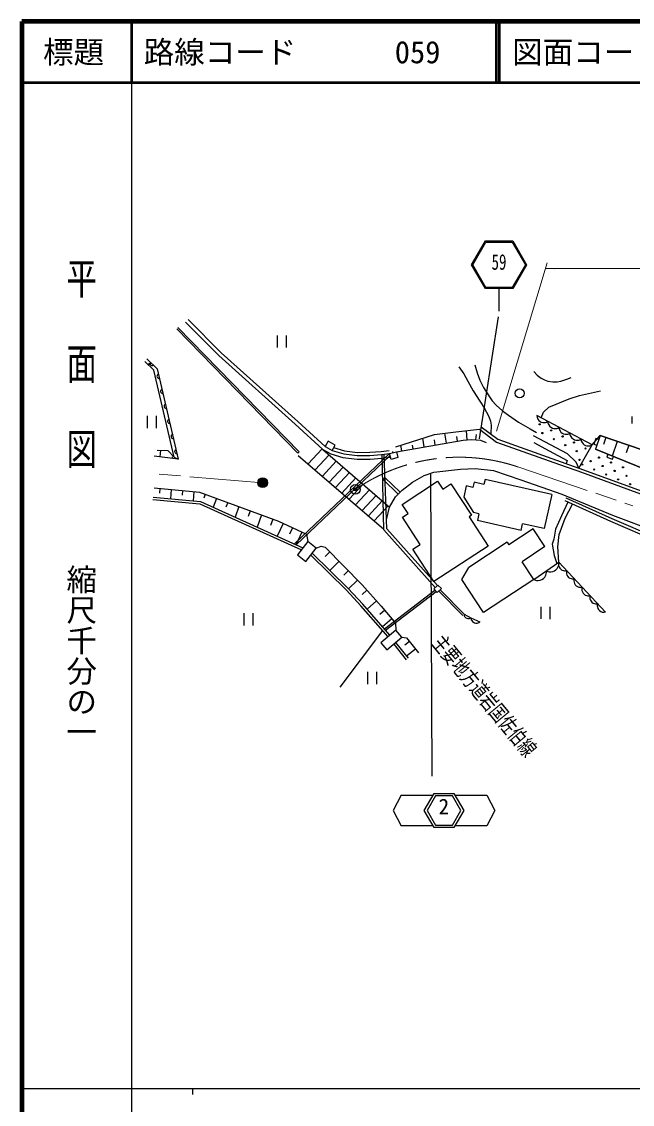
# Model space of a CAD drawing. Units: millimetres, scale not verified. Extents: x 40000 to 680000, y 20000 to 380000.
# Drawn here: x 40000 to 140068, y 202409 to 380000 of the extents above; entities that cross this region are included whole.
import ezdxf
from ezdxf.enums import TextEntityAlignment as Align

# ---------------------------------------------------------------- set-up
doc = ezdxf.new("R2010")
doc.units = ezdxf.units.MM
doc.header["$LTSCALE"] = 1000
doc.header["$PDMODE"] = 32
doc.header["$PDSIZE"] = 500
doc.linetypes.add('CHAIN', pattern=[18.5, 12, -1.5, 3.5, -1.5])
for name, color, linetype, lineweight in [('M-BGD', 7, 'Continuous', 25), ('M-BMK', 2, 'CHAIN', 13), ('M-BMK-SRVR', 3, 'Continuous', 25), ('M-STR-HTXT', 7, 'Continuous', 13), ('M-STR-STRC', 7, 'Continuous', 25), ('M-TTL', 2, 'Continuous', 140), ('M-TTL-BAND', 7, 'Continuous', 25), ('M-TTL-LINE', 7, 'Continuous', 50)]:
    doc.layers.add(name, color=color, linetype=linetype, lineweight=lineweight)
doc.layers.add('M-OTRS', color=6, linetype='Continuous')
doc.layers.add('M-TTL-TXT', color=7, linetype='Continuous')
doc.styles.add('@ＭＳ ゴシック', font='')
doc.styles.add('ＭＳ ゴシック', font='')
doc.styles.get('@ＭＳ ゴシック').set_extended_font_data('@MS Gothic')
doc.styles.get('ＭＳ ゴシック').set_extended_font_data('MS Gothic')

msp = doc.modelspace()

# ---------------------------------------------------------------- linework, layer by layer
at = {"layer": 'M-BGD'}
for p, q in [((66860, 330721), (72283, 325242)), ((67287, 331143), (72697, 325676)), ((65402, 329597), (85235, 309211)), ((65617, 329806), (85450, 309420)), ((81854, 328532), (81854, 326531)), ((83374, 326531), (83374, 328532)), ((72283, 325242), (84834, 313956)), ((72697, 325676), (85237, 314400)), ((61639, 322846), (60174, 324277)), ((60515, 324720), (62184, 323050)), ((61062, 324054), (61042, 323974)), ((61042, 323974), (61042, 323875)), ((61042, 323875), (61062, 323796)), ((61102, 324133), (61062, 324054)), ((61062, 323796), (61102, 323717)), ((61102, 323717), (61181, 323638)), ((61181, 323638), (61260, 323598)), ((61260, 323598), (61339, 323578)), ((61339, 323578), (61438, 323578)), ((61438, 323578), (61518, 323598)), ((61518, 323598), (61597, 323638)), ((65010, 308569), (61639, 322846)), ((62182, 321893), (62174, 321805)), ((62174, 321805), (62200, 321696)), ((62207, 321971), (62182, 321893)), ((62184, 323050), (65658, 308262)), ((62200, 321696), (62246, 321621)), ((62259, 322055), (62207, 321971)), ((62246, 321621), (62303, 321562)), ((62318, 322112), (62259, 322055)), ((62303, 321562), (62388, 321510)), ((62393, 322159), (62318, 322112)), ((62388, 321510), (62465, 321485)), ((62465, 321485), (62554, 321477)), ((62972, 319694), (62897, 319648)), ((62761, 319429), (62753, 319341)), ((62753, 319341), (62779, 319232)), ((62786, 319507), (62761, 319429)), ((62779, 319232), (62825, 319156)), ((62838, 319591), (62786, 319507)), ((62825, 319156), (62882, 319098)), ((62897, 319648), (62838, 319591)), ((62882, 319098), (62967, 319045)), ((62967, 319045), (63044, 319021)), ((63044, 319021), (63132, 319013)), ((126376, 316779), (129715, 318141)), ((129715, 318141), (131419, 318686)), ((131419, 318686), (134860, 319469)), ((63340, 316964), (63332, 316876)), ((63332, 316876), (63358, 316767)), ((63365, 317042), (63340, 316964)), ((63358, 316767), (63404, 316691)), ((63417, 317126), (63365, 317042)), ((63404, 316691), (63461, 316633)), ((63476, 317183), (63417, 317126)), ((63461, 316633), (63545, 316581)), ((63551, 317229), (63476, 317183)), ((63545, 316581), (63623, 316556)), ((63623, 316556), (63711, 316548)), ((125524, 315961), (126376, 316779)), ((60590, 315320), (60590, 313320)), ((62110, 313320), (62110, 315320)), ((63919, 314499), (63911, 314411)), ((63911, 314411), (63937, 314302)), ((63944, 314577), (63919, 314499)), ((63996, 314661), (63944, 314577)), ((64055, 314718), (63996, 314661)), ((64130, 314765), (64055, 314718)), ((85237, 314400), (89726, 310299)), ((124445, 315382), (124458, 315149)), ((133482, 310609), (124445, 315382)), ((124458, 315149), (124508, 314987)), ((124508, 314987), (124593, 314806)), ((124593, 314806), (124750, 314588)), ((124750, 314588), (124943, 314441)), ((124943, 314441), (125155, 314328)), ((125122, 315025), (125524, 315961)), ((126014, 314327), (126214, 314448)), ((126214, 314448), (126227, 314203)), ((140003, 315261), (140003, 314061)), ((63937, 314302), (63983, 314227)), ((63983, 314227), (64040, 314168)), ((64040, 314168), (64124, 314116)), ((64124, 314116), (64202, 314091)), ((64202, 314091), (64290, 314083)), ((84834, 313956), (89375, 309807)), ((107626, 312280), (111154, 312705)), ((111154, 312705), (115007, 313156)), ((113023, 311401), (112872, 312906)), ((115007, 313156), (117814, 311050)), ((115307, 313557), (118053, 311496)), ((125155, 314328), (125386, 314252)), ((125386, 314252), (125655, 314246)), ((125655, 314246), (125852, 314277)), ((125852, 314277), (126014, 314327)), ((126227, 314203), (126280, 314033)), ((126280, 314033), (126370, 313843)), ((126370, 313843), (126534, 313614)), ((126534, 313614), (126737, 313459)), ((126737, 313459), (126960, 313341)), ((126960, 313341), (127202, 313261)), ((127202, 313261), (127484, 313255)), ((127484, 313255), (127691, 313288)), ((127691, 313288), (127862, 313340)), ((127862, 313340), (128071, 313467)), ((128071, 313467), (128084, 313234)), ((128084, 313234), (128134, 313072)), ((128134, 313072), (128219, 312891)), ((128219, 312891), (128376, 312673)), ((128376, 312673), (128569, 312525)), ((64498, 312035), (64490, 311946)), ((64490, 311946), (64516, 311837)), ((64523, 312112), (64498, 312035)), ((64516, 311837), (64562, 311762)), ((64575, 312197), (64523, 312112)), ((64562, 311762), (64619, 311703)), ((64634, 312253), (64575, 312197)), ((64619, 311703), (64703, 311651)), ((64709, 312300), (64634, 312253)), ((64703, 311651), (64781, 311626)), ((64781, 311626), (64869, 311618)), ((90201, 311172), (89726, 310299)), ((91352, 310545), (90201, 311172)), ((101293, 310241), (107626, 312280)), ((101399, 309457), (112336, 311332)), ((105956, 310239), (105712, 311663)), ((107779, 310551), (107634, 311394)), ((109602, 310864), (109324, 312484)), ((111425, 311176), (111293, 311941)), ((112336, 311332), (113709, 311470)), ((113709, 311470), (115186, 311366)), ((114447, 311418), (114506, 312261)), ((115186, 311366), (116113, 310989)), ((117814, 311050), (129046, 307056)), ((118053, 311496), (131311, 306782)), ((129472, 309093), (123861, 312061)), ((123954, 310979), (126468, 309590)), ((128569, 312525), (128781, 312413)), ((128781, 312413), (129012, 312336)), ((129012, 312336), (129281, 312330)), ((129281, 312330), (129478, 312362)), ((129478, 312362), (129640, 312412)), ((129640, 312412), (129840, 312533)), ((129840, 312533), (129853, 312288)), ((129853, 312288), (129906, 312118)), ((129906, 312118), (129995, 311928)), ((129995, 311928), (130159, 311699)), ((130159, 311699), (130363, 311544)), ((130363, 311544), (130586, 311426)), ((130586, 311426), (130828, 311345)), ((130828, 311345), (131110, 311339)), ((131110, 311339), (131317, 311372)), ((131317, 311372), (131488, 311425)), ((131488, 311425), (131697, 311552)), ((131697, 311552), (131710, 311319)), ((131710, 311319), (131760, 311156)), ((131760, 311156), (131845, 310976)), ((131845, 310976), (132001, 310757)), ((133482, 310609), (134783, 312103)), ((134094, 311624), (133776, 310676)), ((134783, 312103), (134036, 309879)), ((134569, 311465), (134094, 311624)), ((134783, 312103), (147914, 307636)), ((147914, 307636), (134783, 312103)), ((135721, 311784), (135333, 310645)), ((137596, 311146), (136783, 308755)), ((62176, 309738), (63948, 309656)), ((62678, 308592), (62802, 309709)), ((63948, 309656), (65010, 308569)), ((65077, 309570), (65069, 309482)), ((65069, 309482), (65095, 309373)), ((65102, 309648), (65077, 309570)), ((65095, 309373), (65141, 309297)), ((65154, 309732), (65102, 309648)), ((65141, 309297), (65198, 309239)), ((65213, 309789), (65154, 309732)), ((65198, 309239), (65282, 309187)), ((65288, 309835), (65213, 309789)), ((65282, 309187), (65360, 309162)), ((65360, 309162), (65448, 309154)), ((100283, 309169), (84690, 294339)), ((85450, 309420), (85235, 309211)), ((86966, 307447), (89251, 309920)), ((89375, 309807), (90648, 309115)), ((89375, 309807), (100298, 300376)), ((89726, 310299), (90878, 309673)), ((90648, 309115), (92652, 308532)), ((90878, 309673), (91352, 310545)), ((90878, 309673), (92774, 309121)), ((91123, 310123), (92877, 309612)), ((92774, 309121), (94994, 308835)), ((92877, 309612), (95023, 309336)), ((95023, 309336), (97037, 309357)), ((97037, 309357), (98921, 309508)), ((97059, 308857), (98971, 309010)), ((98921, 309508), (100223, 309666)), ((98971, 309010), (100283, 309169)), ((99336, 296629), (99079, 309024)), ((99830, 296827), (99404, 309063)), ((100283, 309169), (101399, 309457)), ((100534, 308195), (100283, 309169)), ((100841, 309313), (100795, 309489)), ((101399, 309457), (101650, 308483)), ((102310, 309614), (102155, 310518)), ((104133, 309926), (104033, 310508)), ((126468, 309590), (129386, 308025)), ((130850, 307743), (129472, 309093)), ((131311, 306782), (133482, 310609)), ((132001, 310757), (132195, 310610)), ((132195, 310610), (132407, 310498)), ((132407, 310498), (132638, 310421)), ((132638, 310421), (132906, 310415)), ((132906, 310415), (133104, 310446)), ((133104, 310446), (133266, 310496)), ((133266, 310496), (133466, 310617)), ((133776, 310676), (134250, 310517)), ((134036, 309879), (143978, 305813)), ((143978, 305813), (134036, 309879)), ((136059, 309052), (135870, 308589)), ((139472, 310508), (139046, 309256)), ((65658, 308262), (61685, 308702)), ((64665, 308372), (64692, 308619)), ((65010, 308569), (65658, 308262)), ((100371, 308828), (84993, 294202)), ((85329, 308861), (99331, 296770)), ((88101, 306467), (90383, 308937)), ((89278, 305451), (91560, 307921)), ((92652, 308532), (94958, 308235)), ((94958, 308235), (97086, 308257)), ((94994, 308835), (97059, 308857)), ((97086, 308257), (99031, 308413)), ((99031, 308413), (100434, 308583)), ((101650, 308483), (100534, 308195)), ((129386, 308025), (129214, 307527)), ((131311, 306782), (130850, 307743)), ((135870, 308589), (136795, 308210)), ((136795, 308210), (136985, 308673)), ((90416, 304468), (92698, 306938)), ((91427, 303595), (93709, 306065)), ((104025, 304470), (105931, 305531)), ((105931, 305531), (107551, 306121)), ((107551, 306121), (111927, 306619)), ((111927, 306619), (114332, 306706)), ((114332, 306706), (117343, 306359)), ((117343, 306359), (121798, 304863)), ((129046, 307056), (131141, 306312)), ((131141, 306312), (150288, 299261)), ((131311, 306782), (150428, 299742)), ((92483, 302684), (94765, 305154)), ((93681, 301649), (95963, 304119)), ((99538, 305225), (99228, 304910)), ((99228, 304910), (101688, 302489)), ((99538, 305225), (101998, 302805)), ((102335, 303149), (104025, 304470)), ((102353, 300822), (108151, 304610)), ((108151, 304610), (108992, 303323)), ((108992, 303323), (110347, 304208)), ((110347, 304208), (113721, 299044)), ((112846, 303847), (112434, 302014)), ((113938, 303601), (112846, 303847)), ((114132, 304465), (113938, 303601)), ((115751, 304101), (114132, 304465)), ((115928, 304888), (115751, 304101)), ((126888, 302424), (115928, 304888)), ((121798, 304863), (128518, 302472)), ((61552, 301993), (69284, 301308)), ((61719, 303510), (69155, 302833)), ((62648, 303426), (62579, 302667)), ((64507, 303256), (64369, 301743)), ((66366, 303087), (66297, 302333)), ((68225, 302918), (68088, 301414)), ((69155, 302833), (82064, 298061)), ((70077, 302492), (69832, 301831)), ((94721, 300751), (97003, 303221)), ((95814, 299807), (98096, 302277)), ((100298, 300376), (101273, 302066)), ((101273, 302066), (102335, 303149)), ((112434, 302014), (114035, 299482)), ((126888, 302424), (125635, 296849)), ((128518, 302472), (136800, 299037)), ((61517, 301594), (69181, 300915)), ((69181, 300915), (85841, 293380)), ((69284, 301308), (86096, 293704)), ((71921, 301811), (71384, 300358)), ((73765, 301129), (73472, 300337)), ((75609, 300447), (74976, 298733)), ((96811, 298946), (99093, 301416)), ((97785, 298106), (100067, 300576)), ((99779, 298300), (100298, 300376)), ((103344, 299305), (102353, 300822)), ((129526, 301194), (128474, 298955)), ((128989, 301436), (136493, 298049)), ((129070, 298572), (130275, 300856)), ((129195, 301892), (136695, 298506)), ((77453, 299765), (77112, 298843)), ((79297, 299083), (78567, 297109)), ((81142, 298401), (80752, 297349)), ((102417, 298699), (103344, 299305)), ((105325, 294248), (102417, 298699)), ((113721, 299044), (113315, 298778)), ((113315, 298778), (116450, 293980)), ((114926, 299281), (114035, 299482)), ((114921, 299257), (114673, 298154)), ((128474, 298955), (127494, 296741)), ((128090, 295889), (129070, 298572)), ((136695, 298506), (147364, 293874)), ((136800, 299037), (145408, 295797)), ((82836, 297706), (81875, 295613)), ((82064, 298061), (86697, 295934)), ((84381, 296997), (83902, 295955)), ((99336, 296629), (107779, 287170)), ((99830, 296827), (108141, 287516)), ((121840, 296543), (114673, 298154)), ((123817, 296813), (119815, 294175)), ((121840, 296543), (122089, 297646)), ((125635, 296849), (122089, 297646)), ((125748, 293884), (123817, 296813)), ((127494, 296741), (127196, 295122)), ((136493, 298049), (147179, 293410)), ((85925, 296288), (84972, 294212)), ((86697, 295934), (86898, 294720)), ((127196, 295122), (126940, 294313)), ((127834, 293844), (128090, 295889)), ((86898, 294720), (85176, 292537)), ((86552, 291452), (88274, 293634)), ((88274, 293634), (86898, 294720)), ((88274, 293634), (89096, 293971)), ((89096, 293971), (89750, 293807)), ((90505, 293031), (89728, 292274)), ((89750, 293807), (95792, 287596)), ((104110, 293454), (105325, 294248)), ((107561, 288172), (104110, 293454)), ((116450, 293980), (107561, 288172)), ((119534, 294601), (113257, 290462)), ((119534, 294601), (119815, 294175)), ((125748, 293884), (122001, 291413)), ((126940, 294313), (127238, 292439)), ((128032, 291343), (127834, 293844)), ((85176, 292537), (86552, 291452)), ((87380, 292501), (93228, 286748)), ((87629, 292817), (93516, 287026)), ((92016, 291478), (90495, 289998)), ((123917, 288507), (122001, 291413)), ((123917, 288507), (128032, 291343)), ((127238, 292439), (127688, 291106)), ((128032, 291343), (127971, 291130)), ((128032, 291343), (135698, 283165)), ((128053, 291054), (128035, 291345)), ((93526, 289925), (92783, 289202)), ((112106, 288497), (113257, 290462)), ((125956, 289427), (125994, 289635)), ((125994, 289635), (125976, 289926)), ((125976, 289926), (126241, 289805)), ((126241, 289805), (126450, 289767)), ((126450, 289767), (126700, 289757)), ((126700, 289757), (127032, 289804)), ((127032, 289804), (127307, 289933)), ((127307, 289933), (127554, 290103)), ((127554, 290103), (127773, 290315)), ((127773, 290315), (127935, 290608)), ((127935, 290608), (128015, 290845)), ((127971, 291130), (127966, 290969)), ((127966, 290969), (127987, 290780)), ((127987, 290780), (128060, 290536)), ((128015, 290845), (128053, 291054)), ((128060, 290536), (128188, 290343)), ((128188, 290343), (128344, 290177)), ((128344, 290177), (128528, 290037)), ((128528, 290037), (128767, 289948)), ((128767, 289948), (128954, 289915)), ((128954, 289915), (129115, 289910)), ((129115, 289910), (129332, 289957)), ((129274, 289755), (129269, 289602)), ((129269, 289602), (129289, 289423)), ((129332, 289957), (129274, 289755)), ((95037, 288372), (93581, 286956)), ((115681, 283076), (112106, 288497)), ((123917, 288507), (115681, 283076)), ((123917, 288507), (124182, 288387)), ((124182, 288387), (124391, 288348)), ((124391, 288348), (124641, 288338)), ((124641, 288338), (124973, 288385)), ((124973, 288385), (125248, 288514)), ((125248, 288514), (125496, 288684)), ((125496, 288684), (125714, 288896)), ((125714, 288896), (125876, 289189)), ((125876, 289189), (125956, 289427)), ((129289, 289423), (129358, 289192)), ((129358, 289192), (129479, 289009)), ((129479, 289009), (129627, 288852)), ((129627, 288852), (129801, 288719)), ((129801, 288719), (130028, 288635)), ((130028, 288635), (130205, 288604)), ((130205, 288604), (130358, 288599)), ((130358, 288599), (130563, 288643)), ((130502, 288430), (130497, 288269)), ((130497, 288269), (130518, 288080)), ((130563, 288643), (130502, 288430)), ((130518, 288080), (130590, 287836)), ((130590, 287836), (130719, 287643)), ((93228, 286748), (95603, 284169)), ((93516, 287026), (95901, 284436)), ((95792, 287596), (98901, 284146)), ((96569, 286733), (95809, 286048)), ((99434, 280395), (107699, 286775)), ((99632, 280169), (107907, 286557)), ((107540, 286942), (108218, 287589)), ((108098, 286357), (107540, 286942)), ((108776, 287004), (108098, 286357)), ((108218, 287589), (108776, 287004)), ((108346, 286594), (112271, 282584)), ((108576, 286813), (112488, 282816)), ((130719, 287643), (130875, 287477)), ((130875, 287477), (131058, 287337)), ((131058, 287337), (131297, 287248)), ((131297, 287248), (131485, 287215)), ((131485, 287215), (131646, 287210)), ((131646, 287210), (131862, 287257)), ((131802, 287044), (131796, 286882)), ((131796, 286882), (131817, 286693)), ((131862, 287257), (131802, 287044)), ((131817, 286693), (131890, 286449)), ((131890, 286449), (132018, 286257)), ((132018, 286257), (132174, 286090)), ((132174, 286090), (132358, 285950)), ((132358, 285950), (132597, 285862)), ((100043, 279091), (95603, 284169)), ((100349, 279348), (95901, 284436)), ((98124, 285008), (96601, 283636)), ((98901, 284146), (101276, 281346)), ((132597, 285862), (132784, 285829)), ((132784, 285829), (132945, 285823)), ((132945, 285823), (133162, 285870)), ((133104, 285668), (133099, 285516)), ((133099, 285516), (133119, 285337)), ((133162, 285870), (133104, 285668)), ((133119, 285337), (133188, 285105)), ((133188, 285105), (133309, 284923)), ((133309, 284923), (133457, 284765)), ((133457, 284765), (133631, 284632)), ((133631, 284632), (133858, 284548)), ((133858, 284548), (134035, 284517)), ((134035, 284517), (134188, 284512)), ((134188, 284512), (134393, 284557)), ((134332, 284343), (134327, 284182)), ((134327, 284182), (134348, 283993)), ((134393, 284557), (134332, 284343)), ((76392, 282959), (76392, 280958)), ((77912, 280958), (77912, 282958)), ((99495, 283446), (98712, 282781)), ((112488, 282816), (113620, 282216)), ((112488, 282816), (112496, 282665)), ((112496, 282665), (112528, 282559)), ((112528, 282559), (112583, 282442)), ((112583, 282442), (112685, 282300)), ((125071, 284019), (125071, 282019)), ((126591, 282018), (126591, 284019)), ((134348, 283993), (134421, 283749)), ((134421, 283749), (134549, 283557)), ((134549, 283557), (134705, 283390)), ((134705, 283390), (134888, 283250)), ((134888, 283250), (135128, 283162)), ((135128, 283162), (135315, 283129)), ((135315, 283129), (135476, 283123)), ((135476, 283123), (135693, 283170)), ((100682, 282046), (99137, 280735)), ((101276, 281346), (101328, 280171)), ((112685, 282300), (112810, 282204)), ((112810, 282204), (112948, 282131)), ((112948, 282131), (113098, 282081)), ((113098, 282081), (113273, 282076)), ((113273, 282076), (113401, 282097)), ((113401, 282097), (113507, 282129)), ((113507, 282129), (113636, 282207)), ((113620, 282216), (115085, 281535)), ((113620, 282216), (113639, 282031)), ((113639, 282031), (113686, 281903)), ((113686, 281903), (113761, 281762)), ((113761, 281762), (113895, 281594)), ((113895, 281594), (114056, 281484)), ((114056, 281484), (114230, 281403)), ((114230, 281403), (114417, 281351)), ((114417, 281351), (114632, 281357)), ((114632, 281357), (114788, 281390)), ((114788, 281390), (114916, 281437)), ((114916, 281437), (115071, 281541)), ((99119, 280147), (92120, 270819)), ((101328, 280171), (98867, 278104)), ((99836, 276949), (102297, 279016)), ((102297, 279016), (101328, 280171)), ((102297, 279016), (103055, 278938)), ((103055, 278938), (105009, 276443)), ((98867, 278104), (99836, 276949)), ((100974, 277905), (103024, 275320)), ((101281, 278162), (103337, 275569)), ((103544, 278314), (102809, 277739)), ((104521, 277067), (103058, 275921)), ((96665, 273340), (96665, 271339)), ((98185, 271339), (98186, 273339))]:
    msp.add_line(p, q, dxfattribs=at)
for points in [[(111648, 323372), (112444, 322220), (113136, 321021), (114010, 319453), (115079, 317763), (115810, 316645), (116570, 315250), (116828, 314490), (116928, 313840), (116879, 312377)], [(114257, 323736), (114623, 322381), (115059, 321221), (115700, 319974), (116529, 318602), (117113, 317792), (117739, 317095), (118789, 316163), (119753, 315434), (121419, 314325), (123311, 313200), (124342, 312613)], [(123934, 322590), (124496, 322009), (125133, 321499), (125667, 321226), (126247, 321041), (127052, 320930), (127726, 320947), (128354, 321048), (129311, 321333), (130040, 321608)]]:
    msp.add_lwpolyline(points, dxfattribs=at)
for centre, radius in [((60909, 323841), 100), ((121601, 319035), 750), ((124888, 313949), 100), ((125330, 312515), 100), ((126764, 312958), 100), ((127206, 311524), 100), ((128640, 311967), 100), ((130516, 310976), 100), ((129082, 310533), 100), ((130958, 309542), 100), ((132392, 309985), 100), ((131401, 308109), 100), ((131850, 307335), 100), ((133233, 307915), 100), ((134616, 308495), 100), ((136580, 307692), 100), ((133813, 306532), 100), ((135197, 307112), 100), ((135777, 305729), 100), ((137161, 306309), 100), ((138544, 306889), 100), ((139124, 305506), 100), ((137741, 304925), 100), ((139705, 304122), 100)]:
    msp.add_circle(centre, radius, dxfattribs=at)
at = {"layer": 'M-BMK'}
for p, q in [((79496, 304364), (61879, 305829)), ((121317, 306967), (140134, 300589))]:
    msp.add_line(p, q, dxfattribs=at)
msp.add_arc((111685, 278550), 30005, 71.27596, 124.52013, dxfattribs=at)
at = {"layer": 'M-BMK-SRVR'}
for centre, radius in [((79496, 304364), 800), ((79496, 304364), 704), ((79496, 304364), 608), ((79496, 304364), 512), ((79496, 304364), 416), ((79496, 304364), 320), ((79496, 304364), 224), ((79496, 304364), 128), ((79496, 304364), 32), ((94681, 303272), 792)]:
    msp.add_circle(centre, radius, dxfattribs=at)
at = {"layer": 'M-OTRS'}
msp.add_point((94681, 303272), dxfattribs=at)
at = {"layer": 'M-STR-HTXT'}
for p, q in [((117818, 312814), (126102, 340445)), ((125816, 339490), (127373, 339457)), ((125816, 339490), (187924, 339483))]:
    msp.add_line(p, q, dxfattribs=at)
at = {"layer": 'M-STR-STRC'}
for p, q in [((113734, 340131), (115985, 344029)), ((113935, 340112), (116086, 343837)), ((115985, 344029), (120485, 344029)), ((116086, 343837), (120386, 343836)), ((120386, 343836), (122537, 340111)), ((120485, 344029), (122736, 340131)), ((115984, 336233), (113734, 340131)), ((116085, 336387), (113935, 340112)), ((122537, 340111), (120386, 336387)), ((122736, 340131), (120485, 336233)), ((120485, 336233), (115984, 336233)), ((120386, 336387), (116085, 336387)), ((118234, 332510), (118234, 336233)), ((115039, 311569), (118127, 331591)), ((106973, 305762), (107225, 256215)), ((102202, 253118), (100852, 250617)), ((102202, 253118), (107413, 253117)), ((105969, 250617), (107587, 253417)), ((107817, 253017), (106431, 250617)), ((107587, 253417), (110820, 253417)), ((110589, 253017), (107817, 253017)), ((111975, 250616), (110589, 253017)), ((110820, 253417), (112437, 250616)), ((110994, 253117), (116205, 253116)), ((116205, 253116), (117555, 250615)), ((100852, 250617), (102202, 248117)), ((107586, 247816), (105969, 250617)), ((106431, 250617), (107817, 248216)), ((110589, 248216), (111975, 250616)), ((112437, 250616), (110820, 247816)), ((117555, 250615), (116204, 248115)), ((107413, 248116), (102202, 248117)), ((110820, 247816), (107586, 247816)), ((107817, 248216), (110589, 248216)), ((116204, 248115), (110993, 248116))]:
    msp.add_line(p, q, dxfattribs=at)
at = {"layer": 'M-TTL'}
for p, q in [((40000, 380000), (40000, 20000)), ((680000, 380000), (40000, 380000))]:
    msp.add_line(p, q, dxfattribs=at)
at = {"layer": 'M-TTL-BAND'}
for p, q in [((58000, 370000), (58000, 20000)), ((40000, 205000), (579000, 205000)), ((68000, 205000), (68000, 204000))]:
    msp.add_line(p, q, dxfattribs=at)
at = {"layer": 'M-TTL-LINE'}
for p, q in [((58000, 380000), (58000, 370000)), ((117750, 380000), (117750, 370000)), ((118250, 380000), (118250, 370000)), ((40000, 370000), (680000, 370000))]:
    msp.add_line(p, q, dxfattribs=at)

# ---------------------------------------------------------------- texts
at = {"layer": 'M-BGD', "style": 'ＭＳ ゴシック', "width": 0.7}
msp.add_text('主要地方道岩国佐伯線', height=2566, rotation=309.493, dxfattribs=at).set_placement((106456, 277568), align=Align.BOTTOM_LEFT)
at = {"layer": 'M-STR-STRC', "style": 'ＭＳ ゴシック', "width": 0.7}
msp.add_text('59', height=2566, rotation=359.993, dxfattribs=at).set_placement((117000, 338531), align=Align.BOTTOM_LEFT)
at = {"layer": 'M-STR-STRC', "style": 'ＭＳ ゴシック'}
msp.add_text('2', height=2566, rotation=359.993, dxfattribs=at).set_placement((108308, 249205), align=Align.BOTTOM_LEFT)
at = {"layer": 'M-TTL-BAND', "style": '@ＭＳ ゴシック', "width": 1.4}
msp.add_text('平  面  図', height=3666, rotation=270, dxfattribs=at).set_placement((49777, 306475), align=Align.MIDDLE_RIGHT)
at = {"layer": 'M-TTL-BAND', "style": '@ＭＳ ゴシック'}
msp.add_text('縮尺千分の一', height=3666, rotation=270, dxfattribs=at).set_placement((49777, 261030), align=Align.MIDDLE_RIGHT)
at = {"layer": 'M-TTL-TXT', "style": 'ＭＳ ゴシック'}
msp.add_text('標題', height=3666, dxfattribs=at).set_placement((48500, 375000), align=Align.MIDDLE_CENTER)
for s, p in [('路線コード', (60000, 375000)), ('059', (101142, 375000)), ('図面コード', (120380, 375000))]:
    msp.add_text(s, height=3666, dxfattribs=at).set_placement(p, align=Align.MIDDLE_LEFT)

doc.saveas('drawing.dxf')
